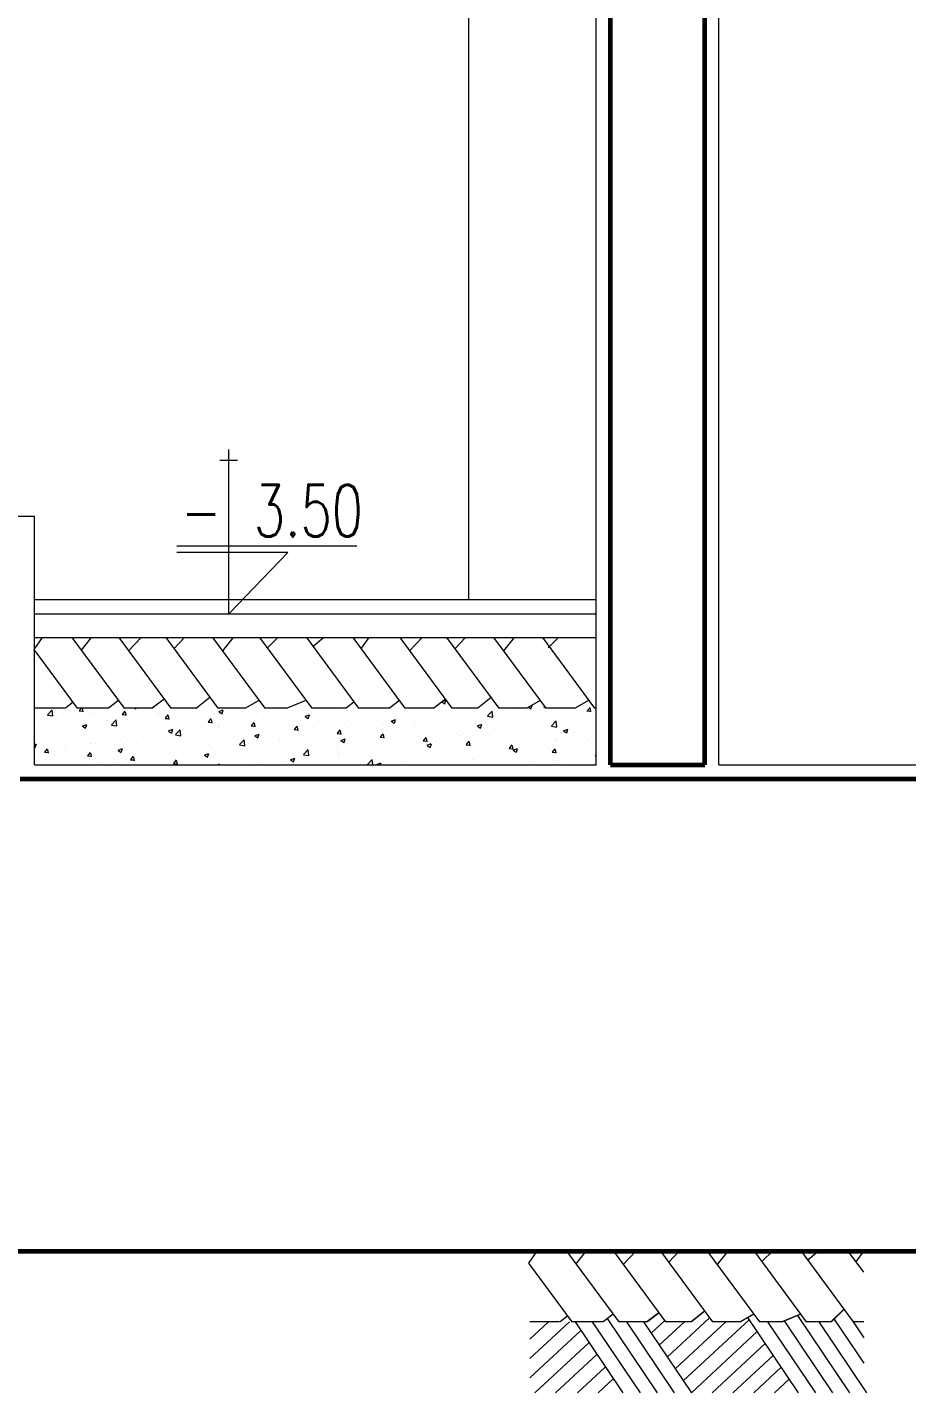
# Model space of a CAD drawing. Header units: millimetres. Extents: x 2016.56 to 2021.8, y 13721.83 to 13722.48.
# Drawn here: x 2019.0869 to 2019.1241, y 13721.8319 to 13721.8898 of the extents above; entities that cross this region are included whole.
import ezdxf

# ---------------------------------------------------------------- set-up
doc = ezdxf.new("R2010")
doc.units = ezdxf.units.MM
doc.layers.get('0').update_dxf_attribs({"lineweight": 20})
for name, color, linetype, lineweight in [('DH', 7, 'Continuous', 20), ('DV', 7, 'Continuous', 20), ('kolon', 5, 'Continuous', 60), ('SIVA', 7, 'Continuous', 20), ('TEFRİŞ', 11, 'Continuous', 9), ('TEXT', 7, 'Continuous', 20)]:
    doc.layers.add(name, color=color, linetype=linetype, lineweight=lineweight)
doc.styles.get("Standard").update_dxf_attribs({"font": 'txt.shx', "width": 0.7, "height": 11})

msp = doc.modelspace()

# ---------------------------------------------------------------- linework, layer by layer
for p, q in [((2019.087171, 13721.865538), (2019.110971, 13721.865538)), ((2019.08723, 13721.86076), (2019.08723, 13721.86076)), ((2019.087723, 13721.860653), (2019.087921, 13721.86086)), ((2019.087951, 13721.860612), (2019.087923, 13721.860853)), ((2019.088362, 13721.860808), (2019.088362, 13721.860808)), ((2019.088513, 13721.860923), (2019.088513, 13721.860923)), ((2019.089069, 13721.86082), (2019.089221, 13721.860807)), ((2019.089076, 13721.860822), (2019.089163, 13721.860926)), ((2019.08924, 13721.860775), (2019.089212, 13721.860926)), ((2019.089717, 13721.86075), (2019.089717, 13721.86075)), ((2019.090898, 13721.860663), (2019.09102, 13721.860809)), ((2019.091061, 13721.860616), (2019.091032, 13721.860775)), ((2019.091431, 13721.860926), (2019.091467, 13721.860902)), ((2019.091469, 13721.860904), (2019.091477, 13721.860926)), ((2019.092549, 13721.861211), (2019.092549, 13721.861211)), ((2019.093416, 13721.860845), (2019.093416, 13721.860845)), ((2019.093707, 13721.8608), (2019.093707, 13721.8608)), ((2019.094989, 13721.86079), (2019.095167, 13721.860858)), ((2019.094991, 13721.860784), (2019.095117, 13721.860699)), ((2019.09512, 13721.860701), (2019.095171, 13721.860854)), ((2019.10017, 13721.860827), (2019.10017, 13721.860827)), ((2019.100756, 13721.860898), (2019.100756, 13721.860898)), ((2019.103422, 13721.860918), (2019.103422, 13721.860918)), ((2019.104434, 13721.86119), (2019.104552, 13721.861111)), ((2019.104478, 13721.861223), (2019.104602, 13721.861271)), ((2019.104554, 13721.861113), (2019.104606, 13721.861267)), ((2019.106362, 13721.860605), (2019.10656, 13721.860811)), ((2019.106589, 13721.860563), (2019.106561, 13721.860804)), ((2019.106669, 13721.860883), (2019.106669, 13721.860883)), ((2019.107128, 13721.860823), (2019.107128, 13721.860823)), ((2019.10809, 13721.860949), (2019.10809, 13721.860949)), ((2019.108108, 13721.860971), (2019.108202, 13721.860908)), ((2019.108205, 13721.86091), (2019.108254, 13721.861057)), ((2019.108757, 13721.860977), (2019.10881, 13721.860973)), ((2019.108764, 13721.860979), (2019.108786, 13721.861005)), ((2019.108836, 13721.860792), (2019.108836, 13721.860792)), ((2019.110317, 13721.861046), (2019.110317, 13721.861046)), ((2019.110551, 13721.861189), (2019.110551, 13721.861189)), ((2019.110579, 13721.860818), (2019.11073, 13721.860805)), ((2019.110586, 13721.86082), (2019.110708, 13721.860966)), ((2019.110749, 13721.860773), (2019.11072, 13721.860932)), ((2019.087541, 13721.860524), (2019.087541, 13721.860524)), ((2019.087729, 13721.860638), (2019.087955, 13721.860603)), ((2019.088105, 13721.860449), (2019.088105, 13721.860449)), ((2019.088617, 13721.860213), (2019.088617, 13721.860213)), ((2019.088897, 13721.860466), (2019.088897, 13721.860466)), ((2019.089205, 13721.860174), (2019.089383, 13721.860243)), ((2019.089206, 13721.860168), (2019.089333, 13721.860083)), ((2019.089253, 13721.860297), (2019.089253, 13721.860297)), ((2019.089335, 13721.860085), (2019.089387, 13721.860238)), ((2019.089587, 13721.860703), (2019.089587, 13721.860703)), ((2019.089801, 13721.860268), (2019.089801, 13721.860268)), ((2019.090215, 13721.860424), (2019.090215, 13721.860424)), ((2019.090253, 13721.860409), (2019.090253, 13721.860409)), ((2019.090434, 13721.860233), (2019.090632, 13721.860439)), ((2019.09044, 13721.860217), (2019.090666, 13721.860182)), ((2019.090661, 13721.860191), (2019.090633, 13721.860432)), ((2019.090891, 13721.860661), (2019.091043, 13721.860647)), ((2019.091073, 13721.860693), (2019.091073, 13721.860693)), ((2019.091105, 13721.860447), (2019.091105, 13721.860447)), ((2019.091609, 13721.860352), (2019.091609, 13721.860352)), ((2019.091819, 13721.860635), (2019.091819, 13721.860635)), ((2019.092388, 13721.860609), (2019.092388, 13721.860609)), ((2019.092429, 13721.860636), (2019.092429, 13721.860636)), ((2019.092455, 13721.860719), (2019.092455, 13721.860719)), ((2019.092713, 13721.860501), (2019.092865, 13721.860488)), ((2019.09272, 13721.860503), (2019.092842, 13721.860649)), ((2019.092883, 13721.860456), (2019.092854, 13721.860616)), ((2019.092965, 13721.860295), (2019.092965, 13721.860295)), ((2019.093785, 13721.860578), (2019.093785, 13721.860578)), ((2019.094321, 13721.860237), (2019.094321, 13721.860237)), ((2019.094535, 13721.860342), (2019.094686, 13721.860329)), ((2019.094542, 13721.860344), (2019.094664, 13721.86049)), ((2019.094705, 13721.860297), (2019.094676, 13721.860456)), ((2019.095141, 13721.860521), (2019.095141, 13721.860521)), ((2019.095407, 13721.860204), (2019.095407, 13721.860204)), ((2019.095677, 13721.86018), (2019.095677, 13721.86018)), ((2019.09595, 13721.860265), (2019.09595, 13721.860265)), ((2019.096263, 13721.860295), (2019.096263, 13721.860295)), ((2019.096356, 13721.860182), (2019.096508, 13721.860169)), ((2019.096363, 13721.860185), (2019.096486, 13721.860331)), ((2019.096497, 13721.860464), (2019.096497, 13721.860464)), ((2019.096527, 13721.860138), (2019.096498, 13721.860297)), ((2019.096888, 13721.860459), (2019.096888, 13721.860459)), ((2019.097554, 13721.860476), (2019.097554, 13721.860476)), ((2019.097583, 13721.860486), (2019.097583, 13721.860486)), ((2019.097853, 13721.860407), (2019.097853, 13721.860407)), ((2019.098185, 13721.860025), (2019.098308, 13721.860171)), ((2019.09819, 13721.86056), (2019.09819, 13721.86056)), ((2019.09837, 13721.860713), (2019.09837, 13721.860713)), ((2019.09864, 13721.860587), (2019.098818, 13721.860655)), ((2019.098641, 13721.860581), (2019.098767, 13721.860495)), ((2019.09877, 13721.860497), (2019.098821, 13721.860651)), ((2019.098887, 13721.860665), (2019.098887, 13721.860665)), ((2019.099152, 13721.860687), (2019.099152, 13721.860687)), ((2019.099209, 13721.860349), (2019.099209, 13721.860349)), ((2019.100459, 13721.86041), (2019.100459, 13721.86041)), ((2019.100565, 13721.860292), (2019.100565, 13721.860292)), ((2019.101458, 13721.860172), (2019.101458, 13721.860172)), ((2019.101921, 13721.860235), (2019.101921, 13721.860235)), ((2019.101941, 13721.860664), (2019.101941, 13721.860664)), ((2019.10229, 13721.860383), (2019.102468, 13721.860452)), ((2019.102291, 13721.860377), (2019.102418, 13721.860292)), ((2019.10242, 13721.860294), (2019.102472, 13721.860447)), ((2019.102762, 13721.860351), (2019.102762, 13721.860351)), ((2019.103276, 13721.860177), (2019.103276, 13721.860177)), ((2019.10329, 13721.860318), (2019.10329, 13721.860318)), ((2019.103926, 13721.860401), (2019.103926, 13721.860401)), ((2019.104045, 13721.860514), (2019.104045, 13721.860514)), ((2019.104888, 13721.860528), (2019.104888, 13721.860528)), ((2019.105365, 13721.860704), (2019.105365, 13721.860704)), ((2019.105873, 13721.860283), (2019.105873, 13721.860283)), ((2019.10594, 13721.86018), (2019.106118, 13721.860248)), ((2019.105942, 13721.860174), (2019.106068, 13721.860089)), ((2019.106071, 13721.86009), (2019.106122, 13721.860244)), ((2019.106368, 13721.860589), (2019.106594, 13721.860554)), ((2019.106492, 13721.860739), (2019.106492, 13721.860739)), ((2019.107355, 13721.860538), (2019.107355, 13721.860538)), ((2019.107921, 13721.8602), (2019.107921, 13721.8602)), ((2019.109073, 13721.860185), (2019.109271, 13721.860391)), ((2019.109079, 13721.860169), (2019.109305, 13721.860134)), ((2019.10924, 13721.86039), (2019.10924, 13721.86039)), ((2019.1093, 13721.860143), (2019.109272, 13721.860384)), ((2019.109662, 13721.860243), (2019.109662, 13721.860243)), ((2019.110544, 13721.860569), (2019.110544, 13721.860569)), ((2019.110624, 13721.860369), (2019.110624, 13721.860369)), ((2019.087199, 13721.859915), (2019.087199, 13721.859915)), ((2019.088482, 13721.860077), (2019.088482, 13721.860077)), ((2019.091074, 13721.859601), (2019.091074, 13721.859601)), ((2019.09115, 13721.859633), (2019.09115, 13721.859633)), ((2019.091786, 13721.859717), (2019.091786, 13721.859717)), ((2019.092357, 13721.859764), (2019.092357, 13721.859764)), ((2019.092444, 13721.859696), (2019.092444, 13721.859696)), ((2019.092748, 13721.859843), (2019.092748, 13721.859843)), ((2019.092855, 13721.859971), (2019.093033, 13721.860039)), ((2019.092857, 13721.859965), (2019.092983, 13721.85988)), ((2019.092985, 13721.859882), (2019.093037, 13721.860035)), ((2019.093145, 13721.859813), (2019.093343, 13721.860019)), ((2019.093151, 13721.859797), (2019.093377, 13721.859762)), ((2019.093372, 13721.859771), (2019.093344, 13721.860012)), ((2019.093676, 13721.859954), (2019.093676, 13721.859954)), ((2019.093926, 13721.85995), (2019.093926, 13721.85995)), ((2019.094352, 13721.860055), (2019.094352, 13721.860055)), ((2019.094981, 13721.860133), (2019.094981, 13721.860133)), ((2019.094988, 13721.860138), (2019.094988, 13721.860138)), ((2019.095856, 13721.859392), (2019.096053, 13721.859598)), ((2019.096016, 13721.859647), (2019.096016, 13721.859647)), ((2019.096083, 13721.85935), (2019.096055, 13721.859592)), ((2019.096506, 13721.859767), (2019.096683, 13721.859836)), ((2019.096507, 13721.859761), (2019.096633, 13721.859676)), ((2019.096636, 13721.859678), (2019.096687, 13721.859832)), ((2019.097033, 13721.860123), (2019.097033, 13721.860123)), ((2019.097497, 13721.859901), (2019.097497, 13721.859901)), ((2019.097552, 13721.85964), (2019.097552, 13721.85964)), ((2019.098178, 13721.860023), (2019.09833, 13721.86001)), ((2019.098349, 13721.859978), (2019.098319, 13721.860137)), ((2019.098388, 13721.860065), (2019.098388, 13721.860065)), ((2019.098484, 13721.859685), (2019.098484, 13721.859685)), ((2019.098856, 13721.859819), (2019.098856, 13721.859819)), ((2019.098978, 13721.860155), (2019.098978, 13721.860155)), ((2019.099744, 13721.860008), (2019.099744, 13721.860008)), ((2019.1, 13721.859864), (2019.100152, 13721.85985)), ((2019.100007, 13721.859866), (2019.10013, 13721.860012)), ((2019.100088, 13721.859896), (2019.100088, 13721.859896)), ((2019.100139, 13721.859982), (2019.100139, 13721.859982)), ((2019.100171, 13721.859819), (2019.100141, 13721.859978)), ((2019.100156, 13721.859564), (2019.100334, 13721.859632)), ((2019.100286, 13721.859475), (2019.100338, 13721.859628)), ((2019.100724, 13721.85998), (2019.100724, 13721.85998)), ((2019.1011, 13721.859951), (2019.1011, 13721.859951)), ((2019.101686, 13721.860106), (2019.101686, 13721.860106)), ((2019.101822, 13721.859704), (2019.101974, 13721.859691)), ((2019.101829, 13721.859706), (2019.101951, 13721.859852)), ((2019.101993, 13721.859659), (2019.101963, 13721.859819)), ((2019.102456, 13721.859893), (2019.102456, 13721.859893)), ((2019.102911, 13721.859775), (2019.102911, 13721.859775)), ((2019.103651, 13721.859547), (2019.103773, 13721.859693)), ((2019.103814, 13721.8595), (2019.103785, 13721.859659)), ((2019.103812, 13721.859836), (2019.103812, 13721.859836)), ((2019.104014, 13721.859668), (2019.104014, 13721.859668)), ((2019.104392, 13721.860029), (2019.104392, 13721.860029)), ((2019.104632, 13721.86012), (2019.104632, 13721.86012)), ((2019.105168, 13721.859779), (2019.105168, 13721.859779)), ((2019.105334, 13721.859859), (2019.105334, 13721.859859)), ((2019.105824, 13721.859737), (2019.105824, 13721.859737)), ((2019.105988, 13721.860063), (2019.105988, 13721.860063)), ((2019.10646, 13721.859821), (2019.10646, 13721.859821)), ((2019.106524, 13721.859722), (2019.106524, 13721.859722)), ((2019.106638, 13721.860037), (2019.106638, 13721.860037)), ((2019.107344, 13721.860006), (2019.107344, 13721.860006)), ((2019.107422, 13721.859948), (2019.107422, 13721.859948)), ((2019.10788, 13721.859664), (2019.10788, 13721.859664)), ((2019.1087, 13721.859948), (2019.1087, 13721.859948)), ((2019.109026, 13721.860159), (2019.109026, 13721.860159)), ((2019.109236, 13721.859607), (2019.109236, 13721.859607)), ((2019.109591, 13721.859976), (2019.109768, 13721.860045)), ((2019.109592, 13721.85997), (2019.109718, 13721.859885)), ((2019.109721, 13721.859887), (2019.109772, 13721.860041)), ((2019.110056, 13721.859891), (2019.110056, 13721.859891)), ((2019.110513, 13721.859724), (2019.110513, 13721.859724)), ((2019.087171, 13721.859394), (2019.087249, 13721.859423)), ((2019.087171, 13721.859282), (2019.087198, 13721.859264)), ((2019.087201, 13721.859266), (2019.087252, 13721.859419)), ((2019.0876, 13721.859069), (2019.087751, 13721.859055)), ((2019.087607, 13721.859071), (2019.087729, 13721.859217)), ((2019.08777, 13721.859024), (2019.087741, 13721.859183)), ((2019.087856, 13721.859516), (2019.087856, 13721.859516)), ((2019.087948, 13721.859212), (2019.087948, 13721.859212)), ((2019.088451, 13721.859232), (2019.088451, 13721.859232)), ((2019.088584, 13721.859295), (2019.088584, 13721.859295)), ((2019.089212, 13721.859459), (2019.089212, 13721.859459)), ((2019.089428, 13721.858912), (2019.089551, 13721.859058)), ((2019.089482, 13721.859187), (2019.089482, 13721.859187)), ((2019.089546, 13721.859422), (2019.089546, 13721.859422)), ((2019.089592, 13721.858865), (2019.089563, 13721.859024)), ((2019.08977, 13721.859422), (2019.08977, 13721.859422)), ((2019.090568, 13721.859402), (2019.090568, 13721.859402)), ((2019.090721, 13721.859152), (2019.090899, 13721.85922)), ((2019.090722, 13721.859146), (2019.090849, 13721.85906)), ((2019.090851, 13721.859062), (2019.090903, 13721.859216)), ((2019.090963, 13721.859442), (2019.090963, 13721.859442)), ((2019.091924, 13721.859345), (2019.091924, 13721.859345)), ((2019.093053, 13721.859138), (2019.093053, 13721.859138)), ((2019.09328, 13721.859287), (2019.09328, 13721.859287)), ((2019.093645, 13721.859108), (2019.093645, 13721.859108)), ((2019.093684, 13721.859053), (2019.093684, 13721.859053)), ((2019.09432, 13721.859137), (2019.09432, 13721.859137)), ((2019.094371, 13721.858948), (2019.094549, 13721.859016)), ((2019.094502, 13721.858859), (2019.094553, 13721.859012)), ((2019.094534, 13721.859393), (2019.094534, 13721.859393)), ((2019.094636, 13721.85923), (2019.094636, 13721.85923)), ((2019.09495, 13721.859287), (2019.09495, 13721.859287)), ((2019.095282, 13721.859263), (2019.095282, 13721.859263)), ((2019.095862, 13721.859376), (2019.096088, 13721.859341)), ((2019.095992, 13721.859173), (2019.095992, 13721.859173)), ((2019.096233, 13721.85945), (2019.096233, 13721.85945)), ((2019.096886, 13721.859474), (2019.096886, 13721.859474)), ((2019.097348, 13721.859115), (2019.097348, 13721.859115)), ((2019.097522, 13721.859558), (2019.097522, 13721.859558)), ((2019.098467, 13721.859012), (2019.098467, 13721.859012)), ((2019.098566, 13721.858972), (2019.098764, 13721.859178)), ((2019.098703, 13721.859058), (2019.098703, 13721.859058)), ((2019.098794, 13721.85893), (2019.098766, 13721.859171)), ((2019.099948, 13721.859266), (2019.099948, 13721.859266)), ((2019.100108, 13721.859136), (2019.100108, 13721.859136)), ((2019.100157, 13721.859558), (2019.100283, 13721.859473)), ((2019.101018, 13721.859105), (2019.101018, 13721.859105)), ((2019.101427, 13721.859327), (2019.101427, 13721.859327)), ((2019.101429, 13721.859521), (2019.101429, 13721.859521)), ((2019.102622, 13721.859316), (2019.102622, 13721.859316)), ((2019.102731, 13721.859506), (2019.102731, 13721.859506)), ((2019.103258, 13721.859399), (2019.103258, 13721.859399)), ((2019.103644, 13721.859545), (2019.103796, 13721.859532)), ((2019.103806, 13721.859361), (2019.103984, 13721.859429)), ((2019.103807, 13721.859355), (2019.103934, 13721.859269)), ((2019.103936, 13721.859271), (2019.103988, 13721.859425)), ((2019.10422, 13721.859526), (2019.10422, 13721.859526)), ((2019.105303, 13721.859013), (2019.105303, 13721.859013)), ((2019.105466, 13721.859385), (2019.105617, 13721.859372)), ((2019.105473, 13721.859388), (2019.105595, 13721.859534)), ((2019.105636, 13721.859341), (2019.105607, 13721.8595)), ((2019.106607, 13721.859192), (2019.106607, 13721.859192)), ((2019.10725, 13721.859022), (2019.10725, 13721.859022)), ((2019.107287, 13721.859226), (2019.107439, 13721.859213)), ((2019.107294, 13721.859228), (2019.107417, 13721.859374)), ((2019.107458, 13721.859181), (2019.107429, 13721.85934)), ((2019.107456, 13721.859157), (2019.107634, 13721.859225)), ((2019.107458, 13721.859151), (2019.107584, 13721.859066)), ((2019.107587, 13721.859068), (2019.107638, 13721.859221)), ((2019.10789, 13721.859354), (2019.10789, 13721.859354)), ((2019.108358, 13721.859157), (2019.108358, 13721.859157)), ((2019.108731, 13721.859276), (2019.108731, 13721.859276)), ((2019.108994, 13721.859241), (2019.108994, 13721.859241)), ((2019.109109, 13721.859067), (2019.109261, 13721.859053)), ((2019.109116, 13721.859069), (2019.109239, 13721.859215)), ((2019.109209, 13721.859545), (2019.109209, 13721.859545)), ((2019.10928, 13721.859022), (2019.10925, 13721.859181)), ((2019.109956, 13721.859367), (2019.109956, 13721.859367)), ((2019.110212, 13721.859531), (2019.110212, 13721.859531)), ((2019.110592, 13721.85955), (2019.110592, 13721.85955)), ((2019.087171, 13721.858538), (2019.110971, 13721.858538)), ((2019.088, 13721.858933), (2019.088, 13721.858933)), ((2019.089421, 13721.858909), (2019.089573, 13721.858896)), ((2019.089739, 13721.858577), (2019.089739, 13721.858577)), ((2019.09009, 13721.85863), (2019.09009, 13721.85863)), ((2019.090482, 13721.858631), (2019.090482, 13721.858631)), ((2019.091043, 13721.858755), (2019.091043, 13721.858755)), ((2019.091118, 13721.858715), (2019.091118, 13721.858715)), ((2019.091243, 13721.85875), (2019.091395, 13721.858737)), ((2019.09125, 13721.858752), (2019.091373, 13721.858898)), ((2019.091414, 13721.858705), (2019.091385, 13721.858864)), ((2019.091572, 13721.858884), (2019.091572, 13721.858884)), ((2019.09208, 13721.858842), (2019.09208, 13721.858842)), ((2019.092326, 13721.858918), (2019.092326, 13721.858918)), ((2019.093065, 13721.858591), (2019.093217, 13721.858577)), ((2019.093072, 13721.858593), (2019.093195, 13721.858739)), ((2019.093236, 13721.858546), (2019.093206, 13721.858705)), ((2019.094373, 13721.858942), (2019.094499, 13721.858857)), ((2019.094981, 13721.858538), (2019.095016, 13721.858579)), ((2019.09503, 13721.858538), (2019.095028, 13721.858546)), ((2019.096202, 13721.858604), (2019.096202, 13721.858604)), ((2019.096854, 13721.858556), (2019.096854, 13721.858556)), ((2019.096986, 13721.858758), (2019.096986, 13721.858758)), ((2019.097521, 13721.858795), (2019.097521, 13721.858795)), ((2019.097816, 13721.858683), (2019.097816, 13721.858683)), ((2019.098022, 13721.858745), (2019.098199, 13721.858813)), ((2019.098023, 13721.858739), (2019.098149, 13721.858654)), ((2019.098152, 13721.858655), (2019.098203, 13721.858809)), ((2019.098573, 13721.858956), (2019.098799, 13721.858921)), ((2019.098825, 13721.858974), (2019.098825, 13721.858974)), ((2019.09942, 13721.858894), (2019.09942, 13721.858894)), ((2019.100056, 13721.858978), (2019.100056, 13721.858978)), ((2019.100059, 13721.859001), (2019.100059, 13721.859001)), ((2019.101277, 13721.858551), (2019.101475, 13721.858758)), ((2019.101415, 13721.858944), (2019.101415, 13721.858944)), ((2019.101501, 13721.858538), (2019.101477, 13721.858751)), ((2019.101672, 13721.858541), (2019.10185, 13721.85861)), ((2019.101831, 13721.858538), (2019.101854, 13721.858605)), ((2019.102701, 13721.85866), (2019.102701, 13721.85866)), ((2019.102771, 13721.858886), (2019.102771, 13721.858886)), ((2019.103983, 13721.858823), (2019.103983, 13721.858823)), ((2019.104127, 13721.858829), (2019.104127, 13721.858829)), ((2019.105156, 13721.858735), (2019.105156, 13721.858735)), ((2019.105483, 13721.858772), (2019.105483, 13721.858772)), ((2019.105769, 13721.858768), (2019.105769, 13721.858768)), ((2019.105792, 13721.858819), (2019.105792, 13721.858819)), ((2019.106754, 13721.858946), (2019.106754, 13721.858946)), ((2019.106839, 13721.858714), (2019.106839, 13721.858714)), ((2019.108195, 13721.858657), (2019.108195, 13721.858657)), ((2019.109178, 13721.858699), (2019.109178, 13721.858699)), ((2019.10934, 13721.858719), (2019.10934, 13721.858719)), ((2019.109551, 13721.8586), (2019.109551, 13721.8586)), ((2019.110482, 13721.858878), (2019.110482, 13721.858878)), ((2019.110821, 13721.858973), (2019.110821, 13721.858973)), ((2019.110892, 13721.858577), (2019.110892, 13721.858577)), ((2019.110907, 13721.858543), (2019.110907, 13721.858543)), ((2019.110931, 13721.858907), (2019.110971, 13721.858904)), ((2019.110938, 13721.85891), (2019.110971, 13721.858949)), ((2019.116171, 13721.858538), (2019.200971, 13721.858538))]:
    msp.add_line(p, q)
at = {"layer": 'DH'}
msp.add_line((2019.105571, 13721.865538), (2019.105571, 13721.917938), dxfattribs=at)
at = {"layer": 'DV'}
for p, q in [((2019.087171, 13721.864926), (2019.110971, 13721.864926)), ((2019.087171, 13721.863926), (2019.110971, 13721.863926))]:
    msp.add_line(p, q, dxfattribs=at)
at = {"layer": 'kolon'}
for p, q in [((2019.111571, 13721.858538), (2019.111571, 13721.917938)), ((2019.115571, 13721.858538), (2019.115571, 13721.917938)), ((2019.111571, 13721.858538), (2019.115571, 13721.858538)), ((2019.086571, 13721.857938), (2019.201571, 13721.857938)), ((2018.891571, 13721.837938), (2019.225571, 13721.837938))]:
    msp.add_line(p, q, dxfattribs=at)
at = {"layer": 'SIVA'}
for p, q in [((2019.110971, 13721.858538), (2019.110971, 13721.917938)), ((2019.116171, 13721.858538), (2019.116171, 13721.917938)), ((2019.087171, 13721.869056), (2019.082047, 13721.869056)), ((2019.087171, 13721.858538), (2019.087171, 13721.869056))]:
    msp.add_line(p, q, dxfattribs=at)
at = {"layer": 'TEFRİŞ'}
for p, q in [((2019.087165, 13721.863411), (2019.087517, 13721.863926)), ((2019.090983, 13721.860926), (2019.088773, 13721.863926)), ((2019.089167, 13721.863391), (2019.089588, 13721.863926)), ((2019.09297, 13721.860926), (2019.09076, 13721.863926)), ((2019.091168, 13721.863372), (2019.091692, 13721.863926)), ((2019.094957, 13721.860926), (2019.092747, 13721.863926)), ((2019.093092, 13721.863458), (2019.093534, 13721.863926)), ((2019.096944, 13721.860926), (2019.094734, 13721.863926)), ((2019.095152, 13721.863359), (2019.095605, 13721.863926)), ((2019.098931, 13721.860926), (2019.096722, 13721.863926)), ((2019.09704, 13721.863494), (2019.097479, 13721.863926)), ((2019.100918, 13721.860926), (2019.098709, 13721.863926)), ((2019.098983, 13721.863554), (2019.099418, 13721.863926)), ((2019.102882, 13721.860926), (2019.100673, 13721.863926)), ((2019.101032, 13721.86347), (2019.101358, 13721.863926)), ((2019.10487, 13721.860926), (2019.10266, 13721.863926)), ((2019.103068, 13721.863372), (2019.103592, 13721.863926)), ((2019.106857, 13721.860926), (2019.104647, 13721.863926)), ((2019.104992, 13721.863458), (2019.105433, 13721.863926)), ((2019.108844, 13721.860926), (2019.106634, 13721.863926)), ((2019.107052, 13721.863359), (2019.107505, 13721.863926)), ((2019.110915, 13721.860926), (2019.108706, 13721.863926)), ((2019.10894, 13721.863494), (2019.109379, 13721.863926)), ((2019.088995, 13721.860926), (2019.087165, 13721.863411)), ((2019.094602, 13721.861378), (2019.094038, 13721.860926)), ((2019.106524, 13721.861378), (2019.105959, 13721.860926)), ((2019.08846, 13721.860926), (2019.087171, 13721.860926)), ((2019.088808, 13721.861181), (2019.088482, 13721.860926)), ((2019.09029, 13721.860926), (2019.088974, 13721.860926)), ((2019.090312, 13721.860926), (2019.088995, 13721.860926)), ((2019.090738, 13721.861259), (2019.090312, 13721.860926)), ((2019.092164, 13721.860926), (2019.090961, 13721.860926)), ((2019.092186, 13721.860926), (2019.090983, 13721.860926)), ((2019.092667, 13721.861307), (2019.092164, 13721.860926)), ((2019.094038, 13721.860926), (2019.092948, 13721.860926)), ((2019.09406, 13721.860926), (2019.09297, 13721.860926)), ((2019.096109, 13721.860926), (2019.094935, 13721.860926)), ((2019.096131, 13721.860926), (2019.094957, 13721.860926)), ((2019.096677, 13721.861258), (2019.096109, 13721.860926)), ((2019.097884, 13721.860926), (2019.096922, 13721.860926)), ((2019.097906, 13721.860926), (2019.096944, 13721.860926)), ((2019.098667, 13721.861255), (2019.097884, 13721.860926)), ((2019.099955, 13721.860926), (2019.098909, 13721.860926)), ((2019.099977, 13721.860926), (2019.098931, 13721.860926)), ((2019.10036, 13721.860926), (2019.099109, 13721.860926)), ((2019.100708, 13721.861181), (2019.100382, 13721.860926)), ((2019.10219, 13721.860926), (2019.100873, 13721.860926)), ((2019.102212, 13721.860926), (2019.100895, 13721.860926)), ((2019.101351, 13721.860926), (2019.100896, 13721.860926)), ((2019.101351, 13721.860926), (2019.100918, 13721.860926)), ((2019.102638, 13721.861259), (2019.102212, 13721.860926)), ((2019.104064, 13721.860926), (2019.102861, 13721.860926)), ((2019.104085, 13721.860926), (2019.102882, 13721.860926)), ((2019.104589, 13721.861307), (2019.104085, 13721.860926)), ((2019.105937, 13721.860926), (2019.104848, 13721.860926)), ((2019.105959, 13721.860926), (2019.10487, 13721.860926)), ((2019.108009, 13721.860926), (2019.106835, 13721.860926)), ((2019.108031, 13721.860926), (2019.106857, 13721.860926)), ((2019.108599, 13721.861258), (2019.108031, 13721.860926)), ((2019.109784, 13721.860926), (2019.108822, 13721.860926)), ((2019.11008, 13721.860926), (2019.108844, 13721.860926)), ((2019.110649, 13721.861258), (2019.11008, 13721.860926)), ((2019.110971, 13721.860926), (2019.110893, 13721.860926)), ((2019.110971, 13721.860926), (2019.110915, 13721.860926)), ((2019.108121, 13721.837422), (2019.108472, 13721.837938)), ((2019.111938, 13721.834938), (2019.109729, 13721.837938)), ((2019.110123, 13721.837402), (2019.110544, 13721.837938)), ((2019.113925, 13721.834938), (2019.111716, 13721.837938)), ((2019.112124, 13721.837384), (2019.112648, 13721.837938)), ((2019.115912, 13721.834938), (2019.113703, 13721.837938)), ((2019.114048, 13721.837469), (2019.114489, 13721.837938)), ((2019.117899, 13721.834938), (2019.11569, 13721.837938)), ((2019.116107, 13721.837371), (2019.11656, 13721.837938)), ((2019.119886, 13721.834938), (2019.117677, 13721.837938)), ((2019.117995, 13721.837505), (2019.118434, 13721.837938)), ((2019.121874, 13721.834938), (2019.119664, 13721.837938)), ((2019.119939, 13721.837565), (2019.120374, 13721.837938)), ((2019.122307, 13721.837048), (2019.121651, 13721.837938)), ((2019.121987, 13721.837481), (2019.122314, 13721.837938)), ((2019.109951, 13721.834938), (2019.108121, 13721.837422)), ((2019.113623, 13721.835319), (2019.113119, 13721.834938)), ((2019.113645, 13721.835319), (2019.113141, 13721.834938)), ((2019.115558, 13721.835389), (2019.114993, 13721.834938)), ((2019.115579, 13721.835389), (2019.115015, 13721.834938)), ((2019.121457, 13721.835473), (2019.120911, 13721.834938)), ((2019.121479, 13721.835473), (2019.120933, 13721.834938)), ((2019.109836, 13721.834938), (2019.108165, 13721.833385)), ((2019.109415, 13721.834938), (2019.108165, 13721.834938)), ((2019.108955, 13721.834938), (2019.108165, 13721.834204)), ((2019.109763, 13721.835192), (2019.109437, 13721.834938)), ((2019.111245, 13721.834938), (2019.109929, 13721.834938)), ((2019.111267, 13721.834938), (2019.109951, 13721.834938)), ((2019.11008, 13721.834938), (2019.112105, 13721.831938)), ((2019.110804, 13721.834938), (2019.112829, 13721.831938)), ((2019.111693, 13721.83527), (2019.111267, 13721.834938)), ((2019.11143, 13721.835082), (2019.113553, 13721.831938)), ((2019.113119, 13721.834938), (2019.111916, 13721.834938)), ((2019.113141, 13721.834938), (2019.111938, 13721.834938)), ((2019.112252, 13721.834938), (2019.114277, 13721.831938)), ((2019.112976, 13721.834938), (2019.115001, 13721.831938)), ((2019.113871, 13721.834982), (2019.113302, 13721.834454)), ((2019.114705, 13721.834938), (2019.113642, 13721.833951)), ((2019.114993, 13721.834938), (2019.113903, 13721.834938)), ((2019.115015, 13721.834938), (2019.113925, 13721.834938)), ((2019.115767, 13721.835105), (2019.113982, 13721.833447)), ((2019.116468, 13721.834938), (2019.114322, 13721.832944)), ((2019.117447, 13721.835028), (2019.114661, 13721.832441)), ((2019.117064, 13721.834938), (2019.11589, 13721.834938)), ((2019.117086, 13721.834938), (2019.115912, 13721.834938)), ((2019.117633, 13721.83527), (2019.117064, 13721.834938)), ((2019.117655, 13721.83527), (2019.117086, 13721.834938)), ((2019.117382, 13721.835123), (2019.119533, 13721.831938)), ((2019.11884, 13721.834938), (2019.117877, 13721.834938)), ((2019.118862, 13721.834938), (2019.117899, 13721.834938)), ((2019.118232, 13721.834938), (2019.120257, 13721.831938)), ((2019.119622, 13721.835266), (2019.11884, 13721.834938)), ((2019.119644, 13721.835266), (2019.118862, 13721.834938)), ((2019.11893, 13721.834976), (2019.120981, 13721.831938)), ((2019.119494, 13721.835213), (2019.121705, 13721.831938)), ((2019.120911, 13721.834938), (2019.119864, 13721.834938)), ((2019.120933, 13721.834938), (2019.119886, 13721.834938)), ((2019.120404, 13721.834938), (2019.122429, 13721.831938)), ((2019.121041, 13721.835065), (2019.122307, 13721.833191)), ((2019.121852, 13721.834938), (2019.122307, 13721.834264)), ((2019.122307, 13721.834938), (2019.121852, 13721.834938)), ((2019.122307, 13721.834938), (2019.121874, 13721.834938)), ((2019.110326, 13721.834573), (2019.108165, 13721.832566)), ((2019.117787, 13721.834524), (2019.115001, 13721.831938)), ((2019.110666, 13721.83407), (2019.108369, 13721.831938)), ((2019.111005, 13721.833567), (2019.109251, 13721.831938)), ((2019.118127, 13721.834021), (2019.115883, 13721.831938)), ((2019.111362, 13721.833039), (2019.110176, 13721.831938)), ((2019.118466, 13721.833518), (2019.116765, 13721.831938)), ((2019.118806, 13721.833015), (2019.117646, 13721.831938)), ((2019.111702, 13721.832536), (2019.111058, 13721.831938)), ((2019.119146, 13721.832511), (2019.118528, 13721.831938))]:
    msp.add_line(p, q, dxfattribs=at)
at = {"layer": 'TEXT'}
for p, q in [((2019.09541, 13721.864926), (2019.09541, 13721.871888)), ((2019.095027, 13721.871438), (2019.095779, 13721.871438)), ((2019.100829, 13721.8678), (2019.093208, 13721.8678)), ((2019.097904, 13721.867531), (2019.093208, 13721.867531)), ((2019.09541, 13721.864926), (2019.097904, 13721.867531))]:
    msp.add_line(p, q, dxfattribs=at)

# ---------------------------------------------------------------- texts
at = {"layer": 'TEXT', "width": 0.7}
msp.add_text('- 3.50', height=0.0022, dxfattribs=at).set_placement((2019.093378, 13721.868199))

doc.saveas('drawing.dxf')
